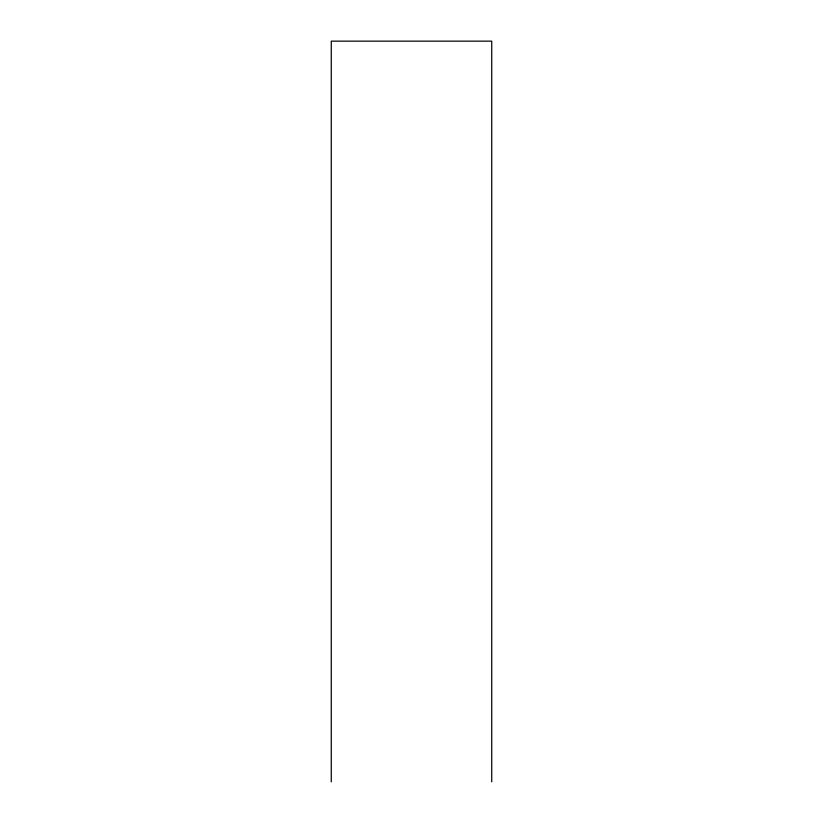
<?xml version="1.0" encoding="UTF-8"?>
<svg xmlns="http://www.w3.org/2000/svg" width="823" height="823" viewBox="0 0 823 823"><rect width="100%" height="100%" fill="white"/><g stroke="black" fill="none" stroke-linecap="round" stroke-linejoin="round"><path stroke-width="1.23" d="M491.732 781.85L491.732 41.15L331.268 41.15L331.268 781.85"/></g></svg>
